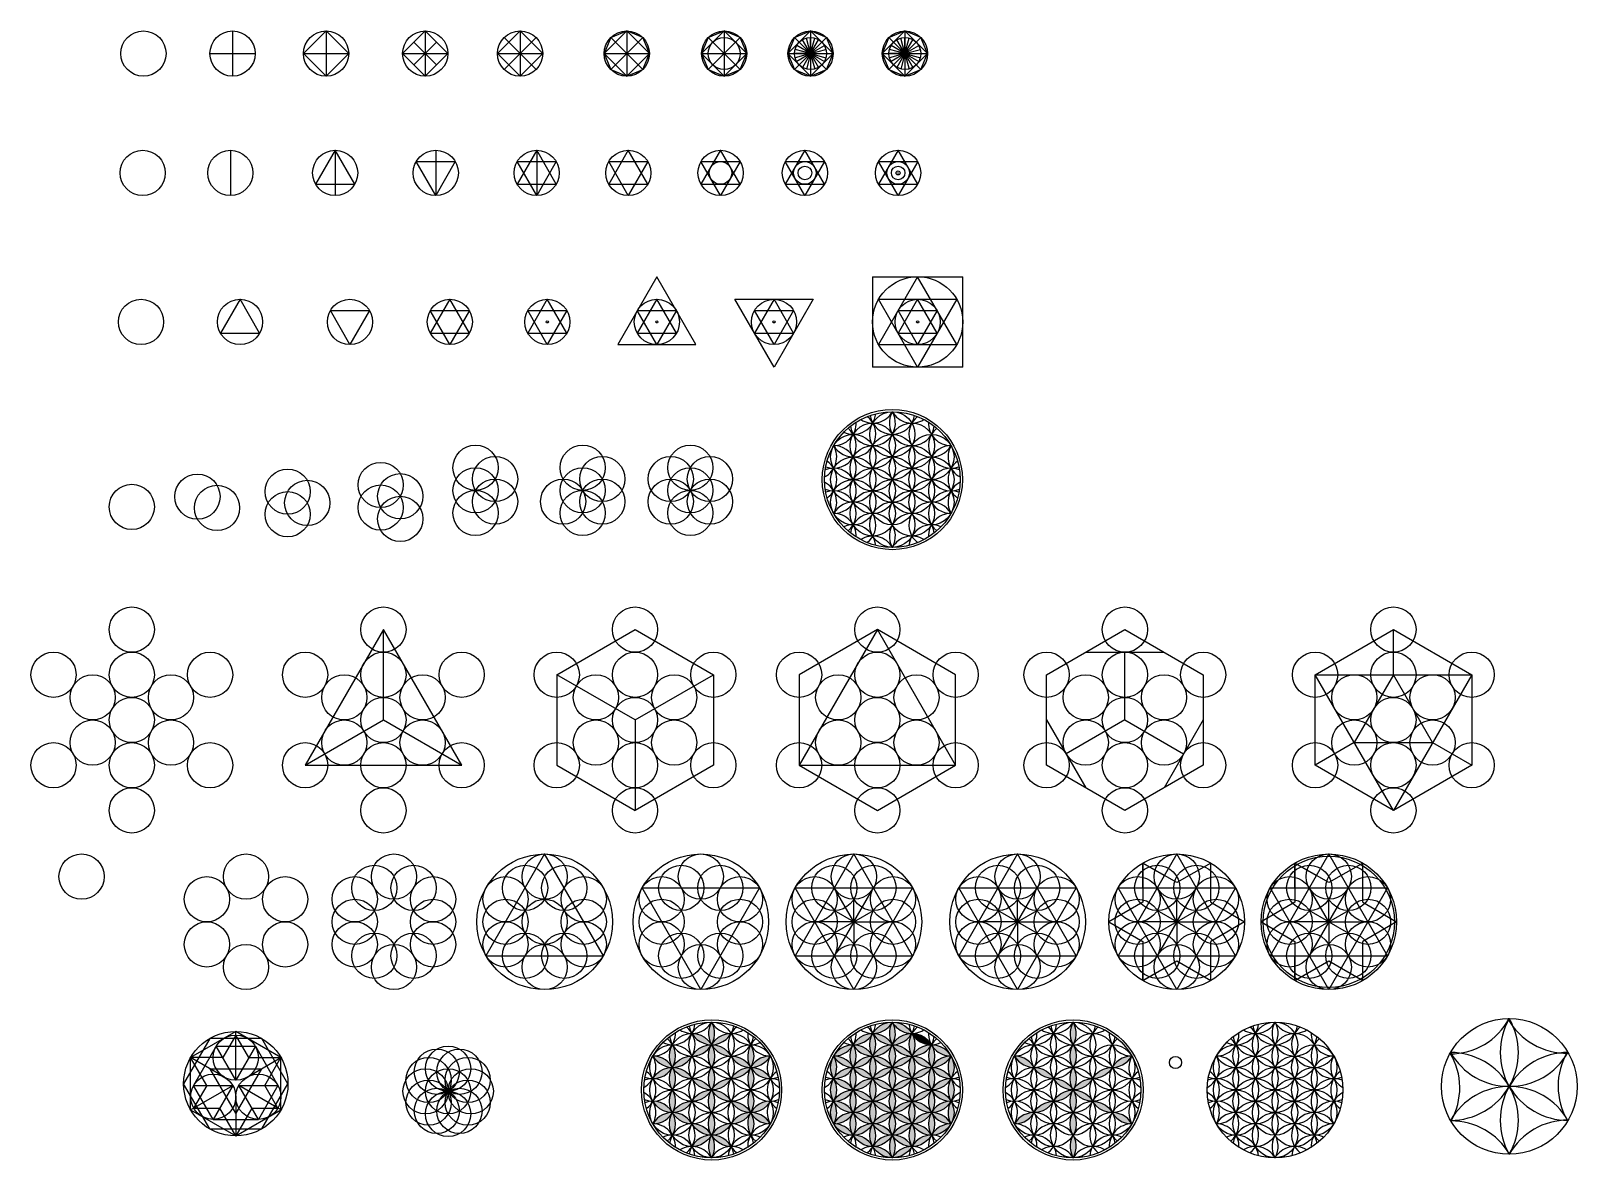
# Model space of a CAD drawing. Header units: inches. Extents: x 25816 to 218026, y -206771 to 1246.
# Drawn here: x 113462 to 181876, y -100024 to -50091 of the extents above; entities that cross this region are included whole.
import ezdxf

# ---------------------------------------------------------------- set-up
doc = ezdxf.new("R2010")
doc.units = ezdxf.units.IN
doc.header["$MEASUREMENT"] = 0

# ---------------------------------------------------------------- blocks, each defined once
blk = doc.blocks.new('*U176')
blk.add_line((0, -354), (0, 354))
blk = doc.blocks.new('*U177')
at = {"color": 0, "linetype": 'ByBlock', "lineweight": -2, "transparency": 16777216}
for p, rotation in [((135115, -56124), 59.99999999999999), ((135171, -56050), 45.00000000000001), ((135244, -55994), 29.99999999999999), ((135330, -55959), 15), ((135513, -55959), 345), ((135598, -55994), 330.0000000000001), ((135671, -56050), 315), ((135727, -56124), 299.9999999999999), ((135068, -56300), 90), ((135080, -56209), 74.99999999999999), ((135080, -56392), 105), ((135115, -56477), 120), ((135171, -56550), 135), ((135244, -56607), 150), ((135330, -56642), 165), ((135763, -56209), 285), ((135421, -56654), 180), ((135513, -56642), 194.9999999999999), ((135598, -56607), 210), ((135671, -56550), 225), ((135727, -56477), 240), ((135763, -56392), 255), ((135775, -56300), 270)]:
    blk.add_blockref('*U176', p, dxfattribs=dict(at, rotation=rotation))
blk.add_blockref('*U176', (135421, -55947), dxfattribs=at)
blk = doc.blocks.new('*U178')
blk.add_line((0, -354), (0, 354))
blk = doc.blocks.new('*U179')
at = {"color": 0, "linetype": 'ByBlock', "lineweight": -2, "transparency": 16777216}
for p, rotation in [((135115, -56124), 59.99999999999999), ((135171, -56050), 45.00000000000001), ((135244, -55994), 29.99999999999999), ((135330, -55959), 15), ((135513, -55959), 345), ((135598, -55994), 330.0000000000001), ((135671, -56050), 315), ((135727, -56124), 299.9999999999999), ((135068, -56300), 90), ((135080, -56209), 74.99999999999999), ((135080, -56392), 105), ((135115, -56477), 120), ((135171, -56550), 135), ((135244, -56607), 150), ((135330, -56642), 165), ((135763, -56209), 285), ((135421, -56654), 180), ((135513, -56642), 194.9999999999999), ((135598, -56607), 210), ((135671, -56550), 225), ((135727, -56477), 240), ((135763, -56392), 255), ((135775, -56300), 270)]:
    blk.add_blockref('*U178', p, dxfattribs=dict(at, rotation=rotation))
blk.add_blockref('*U178', (135421, -55947), dxfattribs=at)
blk = doc.blocks.new('*U232')
blk.add_circle((0, 0), 1000)
blk = doc.blocks.new('*U233')
at = {"color": 0, "linetype": 'ByBlock', "lineweight": -2, "transparency": 16777216}
blk.add_blockref('*U232', (117926, -69407), dxfattribs=at)
for p, rotation in [((117060, -69907), 59.99999999999999), ((118792, -69907), 300.0000000000001), ((117060, -70907), 120), ((118792, -70907), 240), ((117926, -71407), 180)]:
    blk.add_blockref('*U232', p, dxfattribs=dict(at, rotation=rotation))
blk = doc.blocks.new('*U333')
blk.add_circle((0, 0), 1000)
blk = doc.blocks.new('*U334')
at = {"color": 0, "linetype": 'ByBlock', "lineweight": -2, "transparency": 16777216}
for p, rotation in [((94706, -120271), 59.99999999999999), ((95072, -119905), 29.99999999999999), ((96072, -119905), 330.0000000000001), ((96438, -120271), 300.0000000000001), ((94706, -121271), 120), ((94572, -120771), 90), ((95072, -121637), 150), ((96072, -121637), 210), ((96438, -121271), 240), ((96572, -120771), 270), ((95572, -121771), 180)]:
    blk.add_blockref('*U333', p, dxfattribs=dict(at, rotation=rotation))
blk.add_blockref('*U333', (95572, -119771), dxfattribs=at)

msp = doc.modelspace()

# ---------------------------------------------------------------- hatches: boundary and pattern name
h = msp.add_hatch(color=256)
h.dxf.hatch_style = 1
h.paths.add_polyline_path([(143579, -93924, 0.267949), (143579, -94924, 0.267949)])
h.paths.add_polyline_path([(143713, -95424, 0.131652), (143579, -94924, 0.131652), (143445, -95424, 0.131652), (143579, -95924, 0.131652)])
h.paths.add_polyline_path([(143713, -96424, 0.131652), (143579, -95924, 0.131652), (143445, -96424, 0.131652), (143579, -96924, 0.131652)])
h.paths.add_polyline_path([(143713, -97424, 0.131652), (143579, -96924, 0.131652), (143445, -97424, 0.131652), (143579, -97924, 0.131652)])
h.paths.add_polyline_path([(143713, -98424, 0.131652), (143579, -97924, 0.131652), (143445, -98424, 0.131652), (143579, -98924, 0.131652)])
h.paths.add_polyline_path([(143579, -98924, 0.267949), (143579, -99924, 0.267949)])
h = msp.add_hatch(color=256)
h.dxf.hatch_style = 1
h.paths.add_polyline_path([(151579, -93924, 0.267949), (150713, -94424, 0.267949)])
h.paths.add_polyline_path([(150713, -94424, 0.267949), (149847, -94924, 0.267949)])
h.paths.add_polyline_path([(149847, -94924, 0.267949), (148981, -95424, 0.267949)])
h.paths.add_polyline_path([(148981, -95424, 0.131652), (148847, -95924, 0.131652), (148981, -96424, 0.267949)])
h.paths.add_polyline_path([(148981, -96424, 0.131652), (148847, -96924, 0.131652), (148981, -97424, 0.267949)])
h.paths.add_polyline_path([(148981, -97424, 0.131652), (148847, -97924, 0.131652), (148981, -98424, 0.267949)])
h.paths.add_polyline_path([(148981, -98424, 0.267949), (149847, -98924, 0.267949)])
h.paths.add_polyline_path([(149847, -98924, 0.267949), (150713, -99424, 0.267949)])
h.paths.add_polyline_path([(150713, -99424, 0.267949), (151579, -99924, 0.267949)])
h.paths.add_polyline_path([(152445, -99424, 0.267949), (151579, -99924, 0.267949)])
h.paths.add_polyline_path([(153311, -98924, 0.267949), (152445, -99424, 0.267949)])
h.paths.add_polyline_path([(154177, -98424, 0.267949), (153311, -98924, 0.267949)])
h.paths.add_polyline_path([(154177, -97424, 0.267949), (154177, -98424, 0.131652), (154311, -97924, 0.131652)])
h.paths.add_polyline_path([(154177, -96424, 0.267949), (154177, -97424, 0.131652), (154311, -96924, 0.131652)])
h.paths.add_polyline_path([(154177, -95424, 0.267949), (154177, -96424, 0.131652), (154311, -95924, 0.131652)])
h.paths.add_polyline_path([(153311, -94924, 0.267949), (154177, -95424, 0.267949)])
h.paths.add_polyline_path([(151579, -93924, 0.267949), (152445, -94424, 0.267949)])
h = msp.add_hatch(color=256)
h.dxf.hatch_style = 1
h.paths.add_polyline_path([(150713, -94424, 0.267949), (151579, -94924, 0.267949)])
h.paths.add_polyline_path([(151579, -93924, 0.267949), (151579, -94924, 0.267949)])
h.paths.add_polyline_path([(152445, -94424, 0.267949), (151579, -94924, 0.267949)])
h.paths.add_polyline_path([(152445, -94424, 0.267949), (152445, -95424, 0.131652), (152579, -94924, 0.131652)])
h.paths.add_polyline_path([(153311, -94924, 0.267949), (152445, -95424, 0.267949)])
h.paths.add_polyline_path([(153311, -94924, 0.267949), (153311, -95924, 0.131652), (153445, -95424, 0.131652)])
h.paths.add_polyline_path([(154177, -95424, 0.267949), (153311, -95924, 0.267949)])
h.paths.add_polyline_path([(153311, -95924, 0.267949), (154177, -96424, 0.267949)])
h.paths.add_polyline_path([(154177, -96424, 0.267949), (153311, -96924, 0.267949)])
h.paths.add_polyline_path([(153311, -95924, 0.267949), (153311, -96924, 0.131652), (153445, -96424, 0.131652)])
h.paths.add_polyline_path([(153311, -95924, 0.267949), (152445, -96424, 0.267949)])
h.paths.add_polyline_path([(152445, -95424, 0.267949), (153311, -95924, 0.267949)])
h.paths.add_polyline_path([(152579, -95924, 0.131652), (152445, -95424, 0.131652), (152311, -95924, 0.131652), (152445, -96424, 0.131652)])
h.paths.add_polyline_path([(152445, -95424, 0.267949), (151579, -95924, 0.267949)])
h.paths.add_polyline_path([(151579, -94924, 0.267949), (152445, -95424, 0.267949)])
h.paths.add_polyline_path([(151579, -94924, 0.131652), (151445, -95424, 0.131652), (151579, -95924, 0.131652), (151713, -95424, 0.131652)])
h.paths.add_polyline_path([(151579, -94924, 0.267949), (150713, -95424, 0.267949)])
h.paths.add_polyline_path([(150713, -94424, 0.131652), (150579, -94924, 0.131652), (150713, -95424, 0.267949)])
h.paths.add_polyline_path([(149847, -94924, 0.267949), (150713, -95424, 0.267949)])
h.paths.add_polyline_path([(150713, -95424, 0.267949), (149847, -95924, 0.267949)])
h.paths.add_polyline_path([(149847, -94924, 0.131652), (149713, -95424, 0.131652), (149847, -95924, 0.267949)])
h.paths.add_polyline_path([(148981, -95424, 0.267949), (149847, -95924, 0.267949)])
h.paths.add_polyline_path([(149847, -95924, 0.267949), (148981, -96424, 0.267949)])
h.paths.add_polyline_path([(149847, -95924, 0.267949), (150713, -96424, 0.267949)])
h.paths.add_polyline_path([(150713, -95424, 0.131652), (150579, -95924, 0.131652), (150713, -96424, 0.131652), (150847, -95924, 0.131652)])
h.paths.add_polyline_path([(150713, -95424, 0.267949), (151579, -95924, 0.267949)])
h.paths.add_polyline_path([(151579, -95924, 0.267949), (150713, -96424, 0.267949)])
h.paths.add_polyline_path([(151579, -95924, 0.267949), (152445, -96424, 0.267949)])
h.paths.add_polyline_path([(151713, -96424, 0.131652), (151579, -95924, 0.131652), (151445, -96424, 0.131652), (151579, -96924, 0.131652)])
h.paths.add_polyline_path([(152445, -96424, 0.267949), (151579, -96924, 0.267949)])
h.paths.add_polyline_path([(152445, -96424, 0.267949), (153311, -96924, 0.267949)])
h.paths.add_polyline_path([(153311, -96924, 0.267949), (152445, -97424, 0.267949)])
h.paths.add_polyline_path([(153311, -96924, 0.267949), (153311, -97924, 0.131652), (153445, -97424, 0.131652)])
h.paths.add_polyline_path([(153311, -96924, 0.267949), (154177, -97424, 0.267949)])
h.paths.add_polyline_path([(154177, -97424, 0.267949), (153311, -97924, 0.267949)])
h.paths.add_polyline_path([(153311, -97924, 0.267949), (154177, -98424, 0.267949)])
h.paths.add_polyline_path([(153445, -98424, 0.131652), (153311, -97924, 0.267949), (153311, -98924, 0.131652)])
h.paths.add_polyline_path([(153311, -97924, 0.267949), (152445, -98424, 0.267949)])
h.paths.add_polyline_path([(152445, -97424, 0.267949), (153311, -97924, 0.267949)])
h.paths.add_polyline_path([(152445, -96424, 0.131652), (152311, -96924, 0.131652), (152445, -97424, 0.131652), (152579, -96924, 0.131652)])
h.paths.add_polyline_path([(151579, -96924, 0.267949), (152445, -97424, 0.267949)])
h.paths.add_polyline_path([(151579, -96924, 0.131652), (151445, -97424, 0.131652), (151579, -97924, 0.131652), (151713, -97424, 0.131652)])
h.paths.add_polyline_path([(151579, -96924, 0.267949), (150713, -97424, 0.267949)])
h.paths.add_polyline_path([(150713, -96424, 0.267949), (151579, -96924, 0.267949)])
h.paths.add_polyline_path([(150713, -96424, 0.131652), (150579, -96924, 0.131652), (150713, -97424, 0.131652), (150847, -96924, 0.131652)])
h.paths.add_polyline_path([(150713, -96424, 0.267949), (149847, -96924, 0.267949)])
h.paths.add_polyline_path([(149847, -95924, 0.131652), (149713, -96424, 0.131652), (149847, -96924, 0.267949)])
h.paths.add_polyline_path([(148981, -96424, 0.267949), (149847, -96924, 0.267949)])
h.paths.add_polyline_path([(149847, -96924, 0.267949), (148981, -97424, 0.267949)])
h.paths.add_polyline_path([(149847, -96924, 0.131652), (149713, -97424, 0.131652), (149847, -97924, 0.267949)])
h.paths.add_polyline_path([(148981, -97424, 0.267949), (149847, -97924, 0.267949)])
h.paths.add_polyline_path([(149847, -97924, 0.267949), (148981, -98424, 0.267949)])
h.paths.add_polyline_path([(149847, -96924, 0.267949), (150713, -97424, 0.267949)])
h.paths.add_polyline_path([(150713, -97424, 0.267949), (149847, -97924, 0.267949)])
h.paths.add_polyline_path([(150713, -97424, 0.131652), (150579, -97924, 0.131652), (150713, -98424, 0.131652), (150847, -97924, 0.131652)])
h.paths.add_polyline_path([(150713, -97424, 0.267949), (151579, -97924, 0.267949)])
h.paths.add_polyline_path([(151579, -97924, 0.267949), (150713, -98424, 0.267949)])
h.paths.add_polyline_path([(152445, -97424, 0.267949), (151579, -97924, 0.267949)])
h.paths.add_polyline_path([(152579, -97924, 0.131652), (152445, -97424, 0.131652), (152311, -97924, 0.131652), (152445, -98424, 0.131652)])
h.paths.add_polyline_path([(151579, -97924, 0.267949), (152445, -98424, 0.267949)])
h.paths.add_polyline_path([(152445, -98424, 0.267949), (151579, -98924, 0.267949)])
h.paths.add_polyline_path([(152445, -98424, 0.267949), (152445, -99424, 0.131652), (152579, -98924, 0.131652)])
h.paths.add_polyline_path([(152445, -98424, 0.267949), (153311, -98924, 0.267949)])
h.paths.add_polyline_path([(151579, -97924, 0.131652), (151445, -98424, 0.131652), (151579, -98924, 0.131652), (151713, -98424, 0.131652)])
h.paths.add_polyline_path([(150713, -98424, 0.267949), (151579, -98924, 0.267949)])
h.paths.add_polyline_path([(151579, -98924, 0.267949), (151579, -99924, 0.267949)])
h.paths.add_polyline_path([(149847, -97924, 0.267949), (150713, -98424, 0.267949)])
h.paths.add_polyline_path([(150713, -98424, 0.267949), (149847, -98924, 0.267949)])
h = msp.add_hatch(color=256)
h.dxf.hatch_style = 1
h.paths.add_polyline_path([(159579, -93924, 0.267949), (159579, -94924, 0.267949)])
h.paths.add_polyline_path([(159579, -94924, 0.131652), (159445, -95424, 0.131652), (159579, -95924, 0.131652), (159713, -95424, 0.131652)])
h.paths.add_polyline_path([(159713, -96424, 0.131652), (159579, -95924, 0.131652), (159445, -96424, 0.131652), (159579, -96924, 0.131652)])
h.paths.add_polyline_path([(159579, -96924, 0.131652), (159445, -97424, 0.131652), (159579, -97924, 0.131652), (159713, -97424, 0.131652)])
h.paths.add_polyline_path([(159713, -98424, 0.131652), (159579, -97924, 0.131652), (159445, -98424, 0.131652), (159579, -98924, 0.131652)])
h.paths.add_polyline_path([(159579, -98924, 0.267949), (159579, -99924, 0.267949)])
h = msp.add_hatch(color=256)
h.dxf.hatch_style = 1
h.paths.add_polyline_path([(144445, -95424, 0.267949), (145311, -95924, 0.267949)])
h.paths.add_polyline_path([(146177, -95424, 0.267949), (145311, -95924, 0.267949)])
h.paths.add_polyline_path([(145311, -95924, 0.267949), (146177, -96424, 0.267949)])
h.paths.add_polyline_path([(145311, -95924, 0.267949), (145311, -96924, 0.131652), (145445, -96424, 0.131652)])
h.paths.add_polyline_path([(145311, -95924, 0.267949), (144445, -96424, 0.267949)])
h.paths.add_polyline_path([(145445, -95424, 0.131652), (145311, -94924, 0.267949), (145311, -95924, 0.131652)])
h.paths.add_polyline_path([(145445, -97424, 0.131652), (145311, -96924, 0.267949), (145311, -97924, 0.131652)])
h.paths.add_polyline_path([(144445, -97424, 0.267949), (145311, -97924, 0.267949)])
h.paths.add_polyline_path([(145311, -97924, 0.267949), (146177, -98424, 0.267949)])
h.paths.add_polyline_path([(146177, -97424, 0.267949), (145311, -97924, 0.267949)])
h.paths.add_polyline_path([(145311, -97924, 0.267949), (144445, -98424, 0.267949)])
h.paths.add_polyline_path([(145445, -98424, 0.131652), (145311, -97924, 0.267949), (145311, -98924, 0.131652)])
h.paths.add_polyline_path([(142713, -97424, 0.267949), (141847, -97924, 0.267949)])
h.paths.add_polyline_path([(141847, -97924, 0.267949), (142713, -98424, 0.267949)])
h.paths.add_polyline_path([(141847, -97924, 0.267949), (140981, -98424, 0.267949)])
h.paths.add_polyline_path([(141847, -97924, 0.131652), (141713, -98424, 0.131652), (141847, -98924, 0.267949)])
h.paths.add_polyline_path([(140981, -97424, 0.267949), (141847, -97924, 0.267949)])
h.paths.add_polyline_path([(141847, -96924, 0.131652), (141713, -97424, 0.131652), (141847, -97924, 0.267949)])
h.paths.add_polyline_path([(141847, -94924, 0.131652), (141713, -95424, 0.131652), (141847, -95924, 0.267949)])
h.paths.add_polyline_path([(142713, -95424, 0.267949), (141847, -95924, 0.267949)])
h.paths.add_polyline_path([(141847, -95924, 0.267949), (142713, -96424, 0.267949)])
h.paths.add_polyline_path([(141847, -95924, 0.131652), (141713, -96424, 0.131652), (141847, -96924, 0.267949)])
h.paths.add_polyline_path([(141847, -95924, 0.267949), (140981, -96424, 0.267949)])
h.paths.add_polyline_path([(140981, -95424, 0.267949), (141847, -95924, 0.267949)])
h = msp.add_hatch(color=256)
h.dxf.hatch_style = 1
h.paths.add_polyline_path([(142713, -94424, 0.267949), (143579, -94924, 0.267949)])
h.paths.add_polyline_path([(144445, -94424, 0.267949), (143579, -94924, 0.267949)])
h.paths.add_polyline_path([(143579, -94924, 0.267949), (144445, -95424, 0.267949)])
h.paths.add_polyline_path([(143579, -94924, 0.267949), (142713, -95424, 0.267949)])
h.paths.add_polyline_path([(142713, -96424, 0.267949), (143579, -96924, 0.267949)])
h.paths.add_polyline_path([(144445, -96424, 0.267949), (143579, -96924, 0.267949)])
h.paths.add_polyline_path([(143579, -96924, 0.267949), (144445, -97424, 0.267949)])
h.paths.add_polyline_path([(143579, -96924, 0.267949), (142713, -97424, 0.267949)])
h.paths.add_polyline_path([(142713, -98424, 0.267949), (143579, -98924, 0.267949)])
h.paths.add_polyline_path([(144445, -98424, 0.267949), (143579, -98924, 0.267949)])
h.paths.add_polyline_path([(143579, -98924, 0.267949), (144445, -99424, 0.267949)])
h.paths.add_polyline_path([(143579, -98924, 0.267949), (142713, -99424, 0.267949)])
h = msp.add_hatch()
h.set_pattern_fill('ANSI31', color=256)
h.paths.add_polyline_path([(152445, -94424, 0.267949), (153311, -94924, 0.267949)])
h = msp.add_hatch(color=256)
h.dxf.hatch_style = 1
h.paths.add_polyline_path([(158713, -96424, 0.267949), (159579, -96924, 0.267949)])
h.paths.add_polyline_path([(157847, -95924, 0.267949), (158713, -96424, 0.267949)])
h.paths.add_polyline_path([(156981, -95424, 0.267949), (157847, -95924, 0.267949)])
h.paths.add_polyline_path([(159579, -96924, 0.267949), (160445, -97424, 0.267949)])
h.paths.add_polyline_path([(160445, -97424, 0.267949), (161311, -97924, 0.267949)])
h.paths.add_polyline_path([(161311, -97924, 0.267949), (162177, -98424, 0.267949)])
h.paths.add_polyline_path([(160445, -96424, 0.267949), (159579, -96924, 0.267949)])
h.paths.add_polyline_path([(161311, -95924, 0.267949), (160445, -96424, 0.267949)])
h.paths.add_polyline_path([(162177, -95424, 0.267949), (161311, -95924, 0.267949)])
h.paths.add_polyline_path([(159579, -96924, 0.267949), (158713, -97424, 0.267949)])
h.paths.add_polyline_path([(158713, -97424, 0.267949), (157847, -97924, 0.267949)])
h.paths.add_polyline_path([(157847, -97924, 0.267949), (156981, -98424, 0.267949)])
h = msp.add_hatch(color=256)
h.dxf.hatch_style = 1
h.paths.add_polyline_path([(151579, -98924, 0.267949), (152445, -99424, 0.267949)])
h.paths.add_polyline_path([(151579, -98924, 0.267949), (150713, -99424, 0.267949)])
h.paths.add_polyline_path([(149847, -97924, 0.131652), (149713, -98424, 0.131652), (149847, -98924, 0.267949)])
h = msp.add_hatch(color=256)
h.dxf.hatch_style = 1
h.paths.add_polyline_path([(150713, -98424, 0.131652), (150579, -98924, 0.131652), (150713, -99424, 0.267949)])

# ---------------------------------------------------------------- linework, layer by layer
for p, q in [((122383, -50091), (122383, -52091)), ((126524, -50091), (125524, -51091)), ((126524, -50091), (126524, -52091)), ((127524, -51091), (126524, -50091)), ((130911, -50091), (129911, -51091)), ((130911, -51091), (130411, -50591)), ((130911, -50091), (130911, -52091)), ((131911, -51091), (130911, -50091)), ((130911, -51091), (131411, -50591)), ((135107, -50091), (134107, -51091)), ((134607, -50591), (134400, -50384)), ((135107, -51091), (134607, -50591)), ((135107, -50091), (135107, -52091)), ((136107, -51091), (135107, -50091)), ((135107, -51091), (135607, -50591)), ((135607, -50591), (135814, -50384)), ((139826, -50091), (138826, -51091)), ((139119, -50384), (138826, -51091)), ((139119, -50384), (139826, -50091)), ((139326, -50591), (139119, -50384)), ((139826, -51091), (139326, -50591)), ((139826, -50091), (139826, -52091)), ((140826, -51091), (139826, -50091)), ((140533, -50384), (139826, -50091)), ((139826, -51091), (140326, -50591)), ((140326, -50591), (140533, -50384)), ((140826, -51091), (140533, -50384)), ((144137, -50091), (143137, -51091)), ((143430, -50384), (143137, -51091)), ((143430, -50384), (144137, -50091)), ((143637, -50591), (143430, -50384)), ((144137, -51091), (143637, -50591)), ((144137, -50091), (144137, -52091)), ((145137, -51091), (144137, -50091)), ((144844, -50384), (144137, -50091)), ((144137, -51091), (144637, -50591)), ((144637, -50591), (144844, -50384)), ((145137, -51091), (144844, -50384)), ((147958, -50091), (146958, -51091)), ((147251, -50384), (146958, -51091)), ((147251, -50384), (147958, -50091)), ((147458, -50591), (147251, -50384)), ((147958, -51091), (147458, -50591)), ((147958, -50091), (147958, -52091)), ((148958, -51091), (147958, -50091)), ((148665, -50384), (147958, -50091)), ((147958, -51091), (148458, -50591)), ((148458, -50591), (148665, -50384)), ((148958, -51091), (148665, -50384)), ((152135, -50091), (151135, -51091)), ((151428, -50384), (151135, -51091)), ((151428, -50384), (152135, -50091)), ((151635, -50591), (151428, -50384)), ((152135, -51091), (151635, -50591)), ((152135, -50091), (152135, -52091)), ((153135, -51091), (152135, -50091)), ((152842, -50384), (152135, -50091)), ((152135, -51091), (152635, -50591)), ((152635, -50591), (152842, -50384)), ((153135, -51091), (152842, -50384)), ((121383, -51091), (123383, -51091)), ((125524, -51091), (127524, -51091)), ((125524, -51091), (126524, -52091)), ((126524, -52091), (127524, -51091)), ((129911, -51091), (131911, -51091)), ((129911, -51091), (130911, -52091)), ((130911, -51091), (130411, -51591)), ((130911, -52091), (131911, -51091)), ((130911, -51091), (131411, -51591)), ((134107, -51091), (136107, -51091)), ((134107, -51091), (135107, -52091)), ((135107, -51091), (134607, -51591)), ((135107, -52091), (136107, -51091)), ((135107, -51091), (135607, -51591)), ((138826, -51091), (140826, -51091)), ((138826, -51091), (139826, -52091)), ((138826, -51091), (139119, -51798)), ((139826, -51091), (139326, -51591)), ((139826, -52091), (140826, -51091)), ((139826, -51091), (140326, -51591)), ((140533, -51798), (140826, -51091)), ((143137, -51091), (145137, -51091)), ((143137, -51091), (144137, -52091)), ((143137, -51091), (143430, -51798)), ((144137, -51091), (143637, -51591)), ((144137, -52091), (145137, -51091)), ((144137, -51091), (144637, -51591)), ((144844, -51798), (145137, -51091)), ((146958, -51091), (148958, -51091)), ((146958, -51091), (147958, -52091)), ((146958, -51091), (147251, -51798)), ((147958, -51091), (147458, -51591)), ((147958, -52091), (148958, -51091)), ((147958, -51091), (148458, -51591)), ((148665, -51798), (148958, -51091)), ((151135, -51091), (153135, -51091)), ((151135, -51091), (152135, -52091)), ((151135, -51091), (151428, -51798)), ((152135, -51091), (151635, -51591)), ((152135, -52091), (153135, -51091)), ((152135, -51091), (152635, -51591)), ((152842, -51798), (153135, -51091)), ((134607, -51591), (134400, -51798)), ((135607, -51591), (135814, -51798)), ((139326, -51591), (139119, -51798)), ((139119, -51798), (139826, -52091)), ((139826, -52091), (140533, -51798)), ((140326, -51591), (140533, -51798)), ((143637, -51591), (143430, -51798)), ((143430, -51798), (144137, -52091)), ((144137, -52091), (144844, -51798)), ((144637, -51591), (144844, -51798)), ((147458, -51591), (147251, -51798)), ((147251, -51798), (147958, -52091)), ((147958, -52091), (148665, -51798)), ((148458, -51591), (148665, -51798)), ((151635, -51591), (151428, -51798)), ((151428, -51798), (152135, -52091)), ((152135, -52091), (152842, -51798)), ((152635, -51591), (152842, -51798)), ((122286, -55370), (122286, -57370)), ((126924, -55370), (126924, -57370)), ((131375, -55370), (131375, -57370)), ((135841, -55370), (135841, -57370)), ((150698, -60959), (150698, -64959)), ((150698, -60959), (154698, -60959)), ((154698, -64959), (154698, -60959)), ((154698, -64959), (150698, -64959)), ((129060, -76563), (125596, -82563)), ((132524, -82563), (129060, -76563)), ((129060, -80563), (129060, -76563)), ((136729, -78563), (140193, -76563)), ((140193, -76563), (143658, -78563)), ((150915, -76563), (147451, -82563)), ((150915, -76563), (147451, -78563)), ((154379, -82563), (150915, -76563)), ((154379, -78563), (150915, -76563)), ((158403, -78563), (161868, -76563)), ((161868, -76563), (165332, -78563)), ((170286, -78563), (173750, -76563)), ((173750, -76563), (177214, -78563)), ((173750, -78563), (173750, -76563)), ((160136, -77563), (163600, -77563)), ((161868, -80563), (161868, -77563)), ((140193, -80563), (136729, -78563)), ((136729, -78563), (136729, -82563)), ((140193, -80563), (143658, -78563)), ((143658, -78563), (143658, -82563)), ((147451, -78563), (147451, -82563)), ((154379, -82563), (154379, -78563)), ((158403, -82563), (158403, -78563)), ((165332, -78563), (165332, -82563)), ((170286, -78563), (177214, -78563)), ((173750, -84563), (170286, -78563)), ((170286, -82563), (170286, -78563)), ((173750, -78563), (172018, -81563)), ((175482, -81563), (173750, -78563)), ((177214, -78563), (173750, -84563)), ((177214, -78563), (177214, -82563)), ((125596, -82563), (129060, -80563)), ((129060, -80563), (132524, -82563)), ((140193, -80563), (140193, -84563)), ((158403, -80563), (160136, -83563)), ((161868, -80563), (159269, -82063)), ((161868, -80563), (164466, -82063)), ((165332, -80563), (163600, -83563)), ((172018, -81563), (170286, -82563)), ((172018, -81563), (175482, -81563)), ((175482, -81563), (177214, -82563)), ((125596, -82563), (132524, -82563)), ((136729, -82563), (140193, -84563)), ((143658, -82563), (140193, -84563)), ((147451, -82563), (154379, -82563)), ((147451, -82563), (150915, -84563)), ((150915, -84563), (154379, -82563)), ((161868, -84563), (158403, -82563)), ((165332, -82563), (161868, -84563)), ((173750, -84563), (170286, -82563)), ((177214, -82563), (173750, -84563)), ((162664, -87989), (162664, -86891)), ((162664, -86891), (163615, -87440)), ((164164, -87757), (162664, -86891)), ((162664, -86891), (162664, -88623)), ((165664, -86891), (164164, -87757)), ((165664, -88623), (165664, -86891)), ((169391, -87989), (169391, -86891)), ((169391, -86891), (170342, -87440)), ((170891, -87757), (169391, -86891)), ((169391, -86891), (169391, -88623)), ((172391, -86891), (170891, -87757)), ((172391, -88623), (172391, -86891)), ((149876, -89489), (149010, -87989)), ((149876, -89489), (150742, -87989)), ((157119, -89489), (156253, -87989)), ((157119, -89489), (157985, -87989)), ((164164, -89489), (163298, -87989)), ((164164, -89489), (165030, -87989)), ((170891, -89489), (170025, -87989)), ((170891, -89489), (171757, -87989)), ((149876, -89489), (149876, -88489)), ((157119, -89489), (157119, -88489)), ((162664, -88623), (161164, -89489)), ((164164, -89489), (164164, -88489)), ((165664, -88623), (167164, -89489)), ((169391, -88623), (167891, -89489)), ((170891, -89489), (170891, -88489)), ((172391, -88623), (173891, -89489)), ((149876, -89489), (148144, -89489)), ((149876, -89489), (149010, -88989)), ((149876, -89489), (149010, -89989)), ((149876, -89489), (149010, -90989)), ((149876, -89489), (150742, -88989)), ((149876, -89489), (149876, -90489)), ((149876, -89489), (150742, -89989)), ((149876, -89489), (151608, -89489)), ((157119, -89489), (155387, -89489)), ((157119, -89489), (156253, -88989)), ((157119, -89489), (156253, -89989)), ((157119, -89489), (156253, -90989)), ((157119, -89489), (157985, -88989)), ((157119, -89489), (157119, -90489)), ((157119, -89489), (157985, -89989)), ((157119, -89489), (158851, -89489)), ((161164, -89489), (162664, -90355)), ((164164, -89489), (162432, -89489)), ((164164, -89489), (163298, -88989)), ((164164, -89489), (163298, -89989)), ((164164, -89489), (163298, -90989)), ((164164, -89489), (165030, -88989)), ((164164, -89489), (164164, -90489)), ((164164, -89489), (165030, -89989)), ((164164, -89489), (165896, -89489)), ((167164, -89489), (165664, -90355)), ((167891, -89489), (169391, -90355)), ((170891, -89489), (169159, -89489)), ((170891, -89489), (170025, -88989)), ((170891, -89489), (170025, -89989)), ((170891, -89489), (170025, -90989)), ((170891, -89489), (171757, -88989)), ((170891, -89489), (170891, -90489)), ((170891, -89489), (171757, -89989)), ((170891, -89489), (172623, -89489)), ((173891, -89489), (172391, -90355)), ((162664, -90355), (162664, -92087)), ((162664, -92087), (162664, -90989)), ((165664, -92087), (165664, -90355)), ((165664, -92087), (165664, -90989)), ((169391, -90355), (169391, -92087)), ((169391, -92087), (169391, -90989)), ((172391, -92087), (172391, -90355)), ((172391, -92087), (172391, -90989)), ((162664, -92087), (164164, -91221)), ((163615, -91538), (162664, -92087)), ((164164, -91221), (165664, -92087)), ((169391, -92087), (170891, -91221)), ((170342, -91538), (169391, -92087)), ((170891, -91221), (172391, -92087)), ((122527, -94339), (120527, -95494)), ((122527, -96494), (122527, -94339)), ((124527, -95494), (122527, -94339)), ((121372, -94648), (120218, -96648)), ((121661, -94994), (120661, -96726)), ((123682, -94648), (121372, -94648)), ((122527, -96494), (121661, -94994)), ((121661, -94994), (123393, -94994)), ((122527, -94494), (121950, -95494)), ((123105, -95494), (122527, -94494)), ((123393, -94994), (122527, -96494)), ((123393, -94994), (124393, -96726)), ((124837, -96648), (123682, -94648)), ((120527, -97803), (120527, -95494)), ((122027, -96360), (120527, -95494)), ((121950, -95494), (120527, -95494)), ((121239, -96726), (120527, -95494)), ((123027, -96360), (124527, -95494)), ((123105, -95494), (124527, -95494)), ((123816, -96726), (124527, -95494)), ((124527, -97803), (124527, -95494)), ((121393, -95994), (123661, -95994)), ((122527, -97958), (121393, -95994)), ((123661, -95994), (122527, -97958)), ((121372, -98648), (120218, -96648)), ((120527, -97803), (122393, -96726)), ((121239, -96726), (120661, -97726)), ((121527, -98226), (120661, -96726)), ((120661, -96726), (122393, -96726)), ((122393, -96726), (121527, -98226)), ((124527, -97803), (122661, -96726)), ((122661, -96726), (124393, -96726)), ((123527, -98226), (122661, -96726)), ((124393, -96726), (123527, -98226)), ((123682, -98648), (124837, -96648)), ((124393, -97726), (123816, -96726)), ((120527, -97803), (122527, -98958)), ((120661, -97726), (121816, -97726)), ((122527, -98958), (121816, -97726)), ((122527, -97226), (122527, -98958)), ((123239, -97726), (122527, -98958)), ((122527, -98958), (124527, -97803)), ((123239, -97726), (124393, -97726)), ((121527, -98226), (123527, -98226)), ((121372, -98648), (123682, -98648))]:
    msp.add_line(p, q)
for points in [[(126924, -55370), (126058, -56870), (127790, -56870)], [(135841, -55370), (134974, -56870), (136707, -56870)], [(139895, -55370), (139029, -56870), (140762, -56870)], [(143976, -55370), (143110, -56870), (144842, -56870)], [(147709, -55370), (146843, -56870), (148575, -56870)], [(151834, -55370), (150968, -56870), (152700, -56870)], [(131375, -57370), (130509, -55870), (132241, -55870)], [(135841, -57370), (134974, -55870), (136707, -55870)], [(139895, -57370), (139029, -55870), (140762, -55870)], [(143976, -57370), (143110, -55870), (144842, -55870)], [(147709, -57370), (146843, -55870), (148575, -55870)], [(151834, -57370), (150968, -55870), (152700, -55870)], [(142890, -63959), (141158, -60959), (139426, -63959)], [(154430, -63959), (152698, -60959), (150966, -63959)], [(122715, -61959), (121848, -63459), (123581, -63459)], [(131998, -61959), (131132, -63459), (132864, -63459)], [(136312, -61959), (135446, -63459), (137178, -63459)], [(141158, -61959), (140292, -63459), (142024, -63459)], [(148075, -61959), (146343, -64959), (144611, -61959)], [(146343, -61959), (145477, -63459), (147209, -63459)], [(154430, -61959), (152698, -64959), (150966, -61959)], [(152698, -61959), (151832, -63459), (153564, -63459)], [(127579, -63959), (126713, -62459), (128446, -62459)], [(131998, -63959), (131132, -62459), (132864, -62459)], [(136312, -63959), (135446, -62459), (137178, -62459)], [(141158, -63959), (140292, -62459), (142024, -62459)], [(146343, -63959), (145477, -62459), (147209, -62459)], [(152698, -63959), (151832, -62459), (153564, -62459)], [(136194, -86489), (133596, -90989), (138792, -90989)], [(149876, -86489), (147278, -90989), (152474, -90989)], [(157119, -86489), (154520, -90989), (159717, -90989)], [(164164, -86489), (161566, -90989), (166762, -90989)], [(170891, -86489), (168293, -90989), (173489, -90989)], [(143104, -92489), (140506, -87989), (145702, -87989)], [(149876, -92489), (147278, -87989), (152474, -87989)], [(157119, -92489), (154520, -87989), (159717, -87989)], [(164164, -92489), (161566, -87989), (166762, -87989)], [(170891, -92489), (168293, -87989), (173489, -87989)]]:
    msp.add_lwpolyline(points, close=True)
for centre, radius in [((118439, -51091), 1000), ((122383, -51091), 1000), ((126524, -51091), 1000), ((130911, -51091), 1000), ((135107, -51091), 1000), ((139826, -51091), 1000), ((144137, -51091), 1000), ((144137, -51091), 707), ((147958, -51091), 1000), ((147958, -51091), 707), ((152135, -51091), 1000), ((152135, -51091), 707), ((118409, -56370), 1000), ((122286, -56370), 1000), ((126924, -56370), 1000), ((131375, -56370), 1000), ((135841, -56370), 1000), ((139895, -56370), 1000), ((143976, -56370), 1000), ((147709, -56370), 1000), ((151834, -56370), 1000), ((143976, -56370), 500), ((147709, -56370), 500), ((147709, -56370), 300), ((151834, -56370), 500), ((151834, -56370), 300), ((151834, -56370), 90), ((151834, -56370), 10.1), ((152698, -62959), 2000), ((118335, -62959), 1000), ((122715, -62959), 1000), ((127579, -62959), 1000), ((131998, -62959), 1000), ((136312, -62959), 1000), ((141158, -62959), 1000), ((146343, -62959), 1000), ((152698, -62959), 1000), ((136312, -62959), 47.6), ((141158, -62959), 47.6), ((146343, -62959), 47.6), ((152698, -62959), 47.6), ((151579, -69931), 3100), ((151579, -69931), 3000), ((151579, -67931), 1000), ((150713, -68431), 1000), ((152445, -68431), 1000), ((133135, -69407), 1000), ((137878, -69407), 1000), ((149847, -68931), 1000), ((151579, -68931), 1000), ((153311, -68931), 1000), ((134001, -69907), 1000), ((138744, -69907), 1000), ((149847, -69931), 1000), ((150713, -69431), 1000), ((151579, -69931), 1000), ((152445, -69431), 1000), ((153311, -69931), 1000), ((120831, -70685), 1000), ((124823, -70464), 1000), ((128938, -70169), 1000), ((129804, -70669), 1000), ((133135, -70407), 1000), ((137878, -70407), 1000), ((142639, -70407), 1000), ((150713, -70431), 1000), ((152445, -70431), 1000), ((117926, -71137), 1000), ((121697, -71185), 1000), ((124823, -71464), 1000), ((125689, -70964), 1000), ((128938, -71169), 1000), ((133135, -71407), 1000), ((134001, -70907), 1000), ((137012, -70907), 1000), ((137878, -71407), 1000), ((138744, -70907), 1000), ((149847, -70931), 1000), ((150713, -71431), 1000), ((151579, -70931), 1000), ((152445, -71431), 1000), ((153311, -70931), 1000), ((129804, -71669), 1000), ((151579, -71931), 1000), ((117926, -76563), 1000), ((129060, -76563), 1000), ((140193, -76563), 1000), ((150915, -76563), 1000), ((161868, -76563), 1000), ((173750, -76563), 1000), ((114462, -78563), 1000), ((117926, -78563), 1000), ((121390, -78563), 1000), ((125596, -78563), 1000), ((129060, -78563), 1000), ((132524, -78563), 1000), ((136729, -78563), 1000), ((140193, -78563), 1000), ((143658, -78563), 1000), ((147451, -78563), 1000), ((150915, -78563), 1000), ((154379, -78563), 1000), ((158403, -78563), 1000), ((161868, -78563), 1000), ((165332, -78563), 1000), ((170286, -78563), 1000), ((173750, -78563), 1000), ((177214, -78563), 1000), ((116194, -79563), 1000), ((119658, -79563), 1000), ((127328, -79563), 1000), ((130792, -79563), 1000), ((138461, -79563), 1000), ((141925, -79563), 1000), ((149183, -79563), 1000), ((152647, -79563), 1000), ((160136, -79563), 1000), ((163600, -79563), 1000), ((172018, -79563), 1000), ((175482, -79563), 1000), ((117926, -80563), 1000), ((129060, -80563), 1000), ((140193, -80563), 1000), ((150915, -80563), 1000), ((161868, -80563), 1000), ((173750, -80563), 1000), ((116194, -81563), 1000), ((119658, -81563), 1000), ((127328, -81563), 1000), ((130792, -81563), 1000), ((138461, -81563), 1000), ((141925, -81563), 1000), ((149183, -81563), 1000), ((152647, -81563), 1000), ((160136, -81563), 1000), ((163600, -81563), 1000), ((172018, -81563), 1000), ((175482, -81563), 1000), ((114462, -82563), 1000), ((117926, -82563), 1000), ((121390, -82563), 1000), ((125596, -82563), 1000), ((129060, -82563), 1000), ((132524, -82563), 1000), ((136729, -82563), 1000), ((140193, -82563), 1000), ((143658, -82563), 1000), ((147451, -82563), 1000), ((150915, -82563), 1000), ((154379, -82563), 1000), ((158403, -82563), 1000), ((161868, -82563), 1000), ((165332, -82563), 1000), ((170286, -82563), 1000), ((173750, -82563), 1000), ((177214, -82563), 1000), ((117926, -84563), 1000), ((129060, -84563), 1000), ((140193, -84563), 1000), ((150915, -84563), 1000), ((161868, -84563), 1000), ((173750, -84563), 1000), ((115704, -87489), 1000), ((122979, -87489), 1000), ((129526, -87489), 1000), ((136194, -89489), 3000), ((136194, -87489), 1000), ((143104, -89489), 3000), ((143104, -87489), 1000), ((149876, -89489), 3000), ((149876, -87489), 1000), ((157119, -89489), 3000), ((157119, -87489), 1000), ((164164, -89489), 3000), ((164164, -87489), 1000), ((170891, -89489), 3000), ((170891, -89489), 2900), ((170891, -87489), 1000), ((121247, -88489), 1000), ((124711, -88489), 1000), ((127793, -88489), 1000), ((128659, -87989), 1000), ((130392, -87989), 1000), ((131258, -88489), 1000), ((134462, -88489), 1000), ((135328, -87989), 1000), ((137060, -87989), 1000), ((137926, -88489), 1000), ((141372, -88489), 1000), ((142238, -87989), 1000), ((143970, -87989), 1000), ((144836, -88489), 1000), ((148144, -88489), 1000), ((149010, -87989), 1000), ((150742, -87989), 1000), ((151608, -88489), 1000), ((155387, -88489), 1000), ((156253, -87989), 1000), ((157985, -87989), 1000), ((158851, -88489), 1000), ((162432, -88489), 1000), ((163298, -87989), 1000), ((165030, -87989), 1000), ((165896, -88489), 1000), ((169159, -88489), 1000), ((170025, -87989), 1000), ((171757, -87989), 1000), ((172623, -88489), 1000), ((127793, -89489), 1000), ((131258, -89489), 1000), ((134462, -89489), 1000), ((136194, -89489), 1000), ((137926, -89489), 1000), ((141372, -89489), 1000), ((144836, -89489), 1000), ((148144, -89489), 1000), ((151608, -89489), 1000), ((155387, -89489), 1000), ((158851, -89489), 1000), ((162432, -89489), 1000), ((165896, -89489), 1000), ((169159, -89489), 1000), ((172623, -89489), 1000), ((121247, -90489), 1000), ((124711, -90489), 1000), ((127793, -90489), 1000), ((131258, -90489), 1000), ((134462, -90489), 1000), ((137926, -90489), 1000), ((141372, -90489), 1000), ((144836, -90489), 1000), ((148144, -90489), 1000), ((151608, -90489), 1000), ((155387, -90489), 1000), ((158851, -90489), 1000), ((162432, -90489), 1000), ((165896, -90489), 1000), ((169159, -90489), 1000), ((172623, -90489), 1000), ((128659, -90989), 1000), ((130392, -90989), 1000), ((135328, -90989), 1000), ((137060, -90989), 1000), ((142238, -90989), 1000), ((143970, -90989), 1000), ((149010, -90989), 1000), ((150742, -90989), 1000), ((156253, -90989), 1000), ((157985, -90989), 1000), ((163298, -90989), 1000), ((165030, -90989), 1000), ((170025, -90989), 1000), ((171757, -90989), 1000), ((122979, -91489), 1000), ((129526, -91489), 1000), ((136194, -91489), 1000), ((143104, -91489), 1000), ((149876, -91489), 1000), ((157119, -91489), 1000), ((164164, -91489), 1000), ((170891, -91489), 1000), ((122527, -96648), 2309), ((143579, -96924), 3100), ((143579, -96924), 3000), ((143579, -94924), 1000), ((151579, -96924), 3100), ((151579, -96924), 3000), ((151579, -94924), 1000), ((159579, -96924), 3100), ((159579, -96924), 3000), ((159579, -94924), 1000), ((168514, -96924), 3000), ((168514, -94924), 1000), ((178876, -96768), 3000), ((122527, -95494), 1000), ((141847, -95924), 1000), ((142713, -95424), 1000), ((143579, -95924), 1000), ((144445, -95424), 1000), ((145311, -95924), 1000), ((149847, -95924), 1000), ((150713, -95424), 1000), ((151579, -95924), 1000), ((152445, -95424), 1000), ((153311, -95924), 1000), ((157847, -95924), 1000), ((158713, -95424), 1000), ((159579, -95924), 1000), ((160445, -95424), 1000), ((161311, -95924), 1000), ((166782, -95924), 1000), ((167648, -95424), 1000), ((168514, -95924), 1000), ((169380, -95424), 1000), ((170246, -95924), 1000), ((142713, -96424), 1000), ((144445, -96424), 1000), ((150713, -96424), 1000), ((152445, -96424), 1000), ((158713, -96424), 1000), ((160445, -96424), 1000), ((164108, -95707), 268), ((167648, -96424), 1000), ((169380, -96424), 1000), ((121527, -97226), 1000), ((123527, -97226), 1000), ((131923, -96984), 1000), ((141847, -96924), 1000), ((142713, -97424), 1000), ((143579, -96924), 1000), ((144445, -97424), 1000), ((145311, -96924), 1000), ((149847, -96924), 1000), ((150713, -97424), 1000), ((151579, -96924), 1000), ((152445, -97424), 1000), ((153311, -96924), 1000), ((157847, -96924), 1000), ((158713, -97424), 1000), ((159579, -96924), 1000), ((160445, -97424), 1000), ((161311, -96924), 1000), ((166782, -96924), 1000), ((167648, -97424), 1000), ((168514, -96924), 1000), ((169380, -97424), 1000), ((170246, -96924), 1000), ((141847, -97924), 1000), ((143579, -97924), 1000), ((145311, -97924), 1000), ((149847, -97924), 1000), ((151579, -97924), 1000), ((153311, -97924), 1000), ((157847, -97924), 1000), ((159579, -97924), 1000), ((161311, -97924), 1000), ((166782, -97924), 1000), ((168514, -97924), 1000), ((170246, -97924), 1000), ((142713, -98424), 1000), ((144445, -98424), 1000), ((150713, -98424), 1000), ((152445, -98424), 1000), ((158713, -98424), 1000), ((160445, -98424), 1000), ((167648, -98424), 1000), ((169380, -98424), 1000), ((143579, -98924), 1000), ((151579, -98924), 1000), ((159579, -98924), 1000), ((168514, -98924), 1000)]:
    msp.add_circle(centre, radius)
for centre, radius, start, end in [((149847, -66931), 1000, 245.26439, 354.73561), ((150713, -67431), 1000, 188.21321, 30), ((150713, -66431), 1000, 237.79577, 330), ((152445, -67431), 1000, 150, 351.78679), ((152445, -66431), 1000, 210, 302.20423), ((148981, -68431), 1000, 249.59407, 50.40593), ((149847, -67931), 1000, 210, 51.78679), ((148981, -67431), 1000, 270, 2.20423), ((151579, -66931), 1000, 189.59407, 350.40593), ((153311, -67931), 1000, 128.21321, 330), ((154177, -67431), 1000, 177.79577, 270), ((154177, -68431), 1000, 129.59407, 290.40593), ((148115, -68931), 1000, 297.79577, 30), ((148981, -69431), 1000, 248.21321, 90), ((154177, -69431), 1000, 90, 291.78679), ((155043, -68931), 1000, 150, 242.20423), ((148981, -70431), 1000, 270, 111.78679), ((148115, -69931), 1000, 305.26439, 54.73561), ((154177, -70431), 1000, 68.21321, 270), ((155043, -69931), 1000, 125.26439, 234.73561), ((148115, -70931), 1000, 330, 62.20423), ((148981, -71431), 1000, 309.59407, 110.40593), ((154177, -71431), 1000, 69.59407, 230.40593), ((155043, -70931), 1000, 117.79577, 210), ((149847, -71931), 1000, 308.21321, 150), ((153311, -71931), 1000, 30, 231.78679), ((148981, -72431), 1000, 357.79577, 90), ((150713, -72431), 1000, 330, 171.78679), ((152445, -72431), 1000, 8.21321, 210), ((154177, -72431), 1000, 90, 182.20423), ((149847, -72931), 1000, 5.26439, 114.73561), ((150713, -73431), 1000, 30, 122.20423), ((152445, -73431), 1000, 57.79577, 150), ((153311, -72931), 1000, 65.26439, 174.73561), ((141847, -94924), 1000, 210, 51.78679), ((140981, -94424), 1000, 270, 2.20423), ((141847, -93924), 1000, 245.26439, 354.73561), ((142713, -94424), 1000, 188.21321, 30), ((142713, -93424), 1000, 237.79577, 330), ((143579, -93924), 1000, 189.59407, 350.40593), ((144445, -94424), 1000, 150, 351.78679), ((144445, -93424), 1000, 210, 302.20423), ((145311, -94924), 1000, 128.21321, 330), ((146177, -94424), 1000, 177.79577, 270), ((149847, -94924), 1000, 210, 51.78679), ((148981, -94424), 1000, 270, 2.20423), ((149847, -93924), 1000, 245.26439, 354.73561), ((150713, -94424), 1000, 188.21321, 30), ((150713, -93424), 1000, 237.79577, 330), ((151579, -93924), 1000, 189.59407, 350.40593), ((152445, -94424), 1000, 150, 351.78679), ((152445, -93424), 1000, 210, 302.20423), ((153311, -94924), 1000, 128.21321, 330), ((153311, -93924), 1000, 185.26439, 294.73561), ((154177, -94424), 1000, 177.79577, 270), ((157847, -94924), 1000, 210, 51.78679), ((156981, -94424), 1000, 270, 2.20423), ((157847, -93924), 1000, 245.26439, 354.73561), ((158713, -94424), 1000, 188.21321, 30), ((158713, -93424), 1000, 237.79577, 330), ((159579, -93924), 1000, 189.59407, 350.40593), ((160445, -94424), 1000, 150, 351.78679), ((160445, -93424), 1000, 210, 302.20423), ((161311, -94924), 1000, 128.21321, 330), ((162177, -94424), 1000, 177.79577, 270), ((166782, -94924), 1000, 210, 51.78679), ((165916, -94424), 1000, 270, 2.20423), ((166782, -93924), 1000, 245.26439, 354.73561), ((167648, -94424), 1000, 188.21321, 30), ((167648, -93424), 1000, 237.79577, 330), ((168514, -93924), 1000, 189.59407, 350.40593), ((169380, -94424), 1000, 150, 351.78679), ((169380, -93424), 1000, 210, 302.20423), ((170246, -94924), 1000, 128.21321, 330), ((171112, -94424), 1000, 177.79577, 270), ((176242, -92332), 3000, 270, 331.41621), ((176278, -95268), 3000, 270, 30), ((181475, -95268), 3000, 150, 270), ((181416, -92295), 3000, 209.41664, 271.4094), ((140981, -95424), 1000, 249.59407, 50.40593), ((145311, -93924), 1000, 210, 294.73561), ((146177, -95424), 1000, 129.59407, 290.40593), ((148981, -95424), 1000, 249.59407, 50.40593), ((154177, -95424), 1000, 129.59407, 290.40593), ((156981, -95424), 1000, 249.59407, 50.40593), ((162177, -95424), 1000, 129.59407, 290.40593), ((165916, -95424), 1000, 249.59407, 50.40593), ((171112, -95424), 1000, 129.59407, 290.40593), ((140115, -95924), 1000, 297.79577, 30), ((140981, -96424), 1000, 248.21321, 90), ((146177, -96424), 1000, 90, 291.78679), ((147043, -95924), 1000, 150, 242.20423), ((148115, -95924), 1000, 297.79577, 30), ((148981, -96424), 1000, 248.21321, 90), ((154177, -96424), 1000, 90, 291.78679), ((155043, -95924), 1000, 150, 242.20423), ((156115, -95924), 1000, 297.79577, 30), ((156981, -96424), 1000, 248.21321, 90), ((162177, -96424), 1000, 90, 291.78679), ((163043, -95924), 1000, 150, 242.20423), ((165050, -95924), 1000, 297.79577, 30), ((165916, -96424), 1000, 248.21321, 90), ((171112, -96424), 1000, 90, 291.78679), ((171978, -95924), 1000, 150, 242.20423), ((173687, -96831), 3000, 330.57683, 30.83447), ((178876, -93768), 3000, 210, 330), ((176278, -98268), 3000, 330, 90), ((181475, -98268), 3000, 90, 210), ((184035, -96757), 3000, 149.40705, 210.8274), ((140981, -97424), 1000, 270, 111.78679), ((140115, -96924), 1000, 305.26439, 54.73561), ((146177, -97424), 1000, 68.21321, 270), ((147043, -96924), 1000, 125.26439, 234.73561), ((148981, -97424), 1000, 270, 111.78679), ((148115, -96924), 1000, 305.26439, 54.73561), ((154177, -97424), 1000, 68.21321, 270), ((155043, -96924), 1000, 125.26439, 234.73561), ((156981, -97424), 1000, 270, 111.78679), ((156115, -96924), 1000, 305.26439, 54.73561), ((162177, -97424), 1000, 68.21321, 270), ((163043, -96924), 1000, 125.26439, 234.73561), ((165916, -97424), 1000, 270, 111.78679), ((165050, -96924), 1000, 305.26439, 54.73561), ((171112, -97424), 1000, 68.21321, 270), ((171978, -96924), 1000, 125.26439, 234.73561), ((140115, -97924), 1000, 330, 62.20423), ((147043, -97924), 1000, 117.79577, 210), ((148115, -97924), 1000, 330, 62.20423), ((155043, -97924), 1000, 117.79577, 210), ((156115, -97924), 1000, 330, 62.20423), ((163043, -97924), 1000, 117.79577, 210), ((165050, -97924), 1000, 330, 62.20423), ((171978, -97924), 1000, 117.79577, 210), ((178876, -99768), 3000, 30, 150), ((140981, -98424), 1000, 309.59407, 110.40593), ((146177, -98424), 1000, 69.59407, 230.40593), ((148981, -98424), 1000, 309.59407, 110.40593), ((154177, -98424), 1000, 69.59407, 230.40593), ((156981, -98424), 1000, 309.59407, 110.40593), ((162177, -98424), 1000, 69.59407, 230.40593), ((165916, -98424), 1000, 309.59407, 110.40593), ((171112, -98424), 1000, 69.59407, 230.40593), ((141847, -98924), 1000, 308.21321, 150), ((140981, -99424), 1000, 357.79577, 90), ((142713, -99424), 1000, 330, 171.78679), ((144445, -99424), 1000, 8.21321, 210), ((145311, -98924), 1000, 30, 231.78679), ((146177, -99424), 1000, 90, 182.20423), ((149847, -98924), 1000, 308.21321, 150), ((148981, -99424), 1000, 357.79577, 90), ((150713, -99424), 1000, 330, 171.78679), ((152445, -99424), 1000, 8.21321, 210), ((153311, -98924), 1000, 30, 231.78679), ((154177, -99424), 1000, 90, 182.20423), ((157847, -98924), 1000, 308.21321, 150), ((156981, -99424), 1000, 357.79577, 90), ((158713, -99424), 1000, 330, 171.78679), ((160445, -99424), 1000, 8.21321, 210), ((161311, -98924), 1000, 30, 231.78679), ((162177, -99424), 1000, 90, 182.20423), ((166782, -98924), 1000, 308.21321, 150), ((165916, -99424), 1000, 357.79577, 90), ((167648, -99424), 1000, 330, 171.78679), ((169380, -99424), 1000, 8.21321, 210), ((170246, -98924), 1000, 30, 231.78679), ((171112, -99424), 1000, 90, 182.20423), ((176307, -101293), 3000, 30.57389, 90.24934), ((181480, -101256), 3000, 89.98735, 150.24919), ((141847, -99924), 1000, 5.26439, 114.73561), ((143579, -99924), 1000, 9.59407, 170.40593), ((145311, -99924), 1000, 65.26439, 174.73561), ((149847, -99924), 1000, 5.26439, 114.73561), ((151579, -99924), 1000, 9.59407, 170.40593), ((153311, -99924), 1000, 65.26439, 174.73561), ((157847, -99924), 1000, 5.26439, 114.73561), ((161311, -99924), 1000, 65.26439, 174.73561), ((166782, -99924), 1000, 5.26439, 114.73561), ((170246, -99924), 1000, 65.26439, 174.73561), ((142713, -100424), 1000, 30, 122.20423), ((144445, -100424), 1000, 57.79577, 150), ((150713, -100424), 1000, 30, 122.20423), ((152445, -100424), 1000, 57.79577, 150), ((158713, -100424), 1000, 30, 122.20423), ((160445, -100424), 1000, 57.79577, 150), ((167648, -100424), 1000, 30, 122.20423), ((169380, -100424), 1000, 57.79577, 150)]:
    msp.add_arc(centre, radius, start, end)

# ---------------------------------------------------------------- block references
for name, p in [('*U177', (12537, 5210)), ('*U179', (16714, 5210)), ('*U233', (24713, 0)), ('*U334', (36351, 23787))]:
    msp.add_blockref(name, p)

doc.saveas('drawing.dxf')
